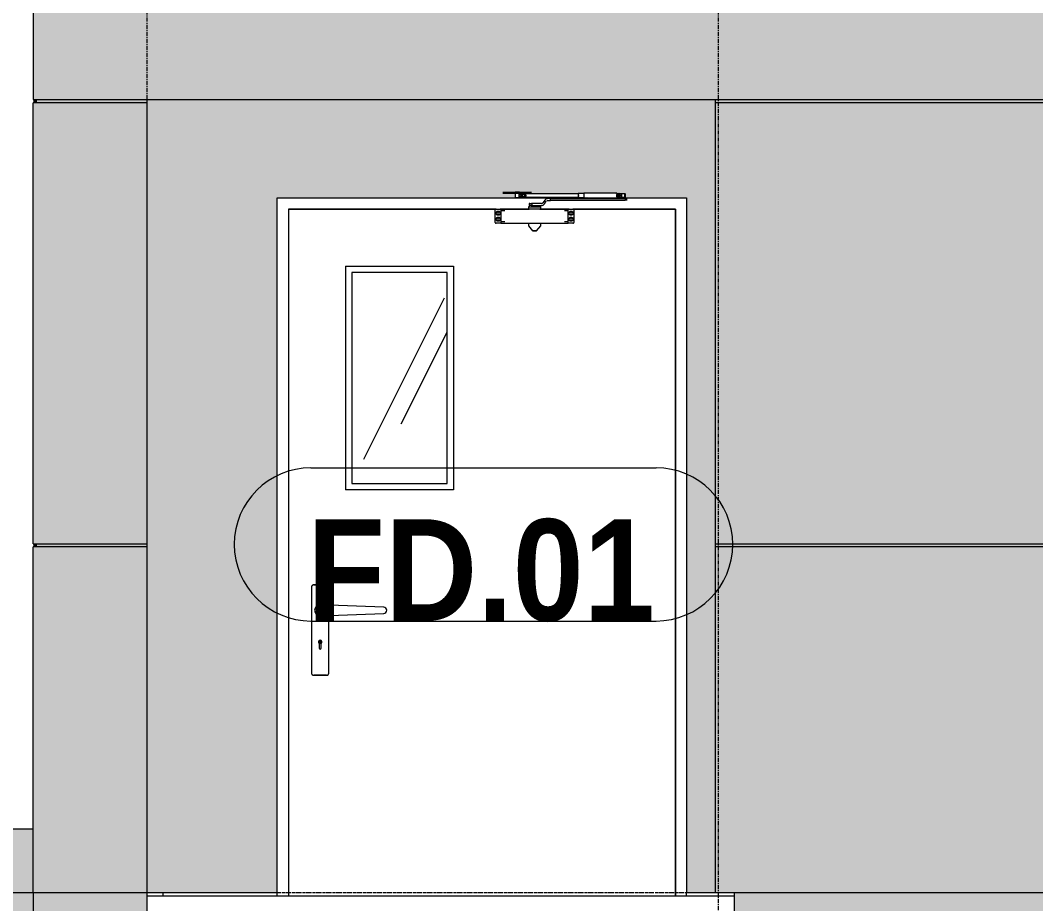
# Model space of a CAD drawing. Header units: millimetres. Extents: x -134153 to 99383, y -5233 to 35400.
# Drawn here: x 77559 to 80759, y 2165 to 4950 of the extents above; entities that cross this region are included whole.
import ezdxf

# ---------------------------------------------------------------- set-up
doc = ezdxf.new("R2010")
doc.units = ezdxf.units.MM
for name, pattern in [('Centre', [31.75, 6.35, -4.7625, 15.875, -4.7625]), ('Dash 1_8_', [6.35, 3.175, -3.175]), ('Grid Line', [22.225, 12.7, -3.175, 3.175, -3.175])]:
    doc.linetypes.add(name, pattern=pattern)
for name, color, linetype, lineweight in [('0-2', 250, 'Continuous', 5), ('A-AREA', 32, 'Dash 1_8_', 9), ('A-DOOR', 31, 'Continuous', 9), ('A-DOOR-FRAM', 31, 'Continuous', 9), ('A-DOOR-IDEN', 31, 'Continuous', 9), ('A-FLOR', 192, 'Continuous', 9), ('A-FLOR-LEVL-2', 51, 'Centre', 9), ('A-WALL', 113, 'Continuous', 9), ('A-WALL-PATT', 111, 'Continuous', 9), ('A-WALL-PATT-2', 111, 'Continuous', 5), ('S-COLS-1', 7, 'Continuous', 9), ('S-GRID-1', 1, 'Grid Line', 9)]:
    doc.layers.add(name, color=color, linetype=linetype, lineweight=lineweight)
doc.styles.add('Arial_B_2', font='arialbd_0.ttf', dxfattribs={"width": 0.9, "height": 320})

# ---------------------------------------------------------------- blocks, each defined once
blk = doc.blocks.new('NCV_TKTC_KET CAU_rvt-2-TKCS_MẶT ĐỨNG HƯỚNG NAM')
at = {"layer": 'S-COLS-1'}
for p, q in [((116502.6, 2190), (116502.6, 2200)), ((118252.6, 2190), (118252.6, 2200))]:
    blk.add_line(p, q, dxfattribs=at)
blk = doc.blocks.new('FD_01 - FD_01-1200x2200mm-V360-TKCS_MẶT ĐỨNG HƯỚNG NAM')
at = {"layer": 'A-DOOR'}
h = blk.add_hatch(dxfattribs=at)
h.set_pattern_fill('FP_30', color=256, style=0, pattern_type=2)
h.set_pattern_definition([(63.435, (84482.24, 111.3), (-0.002, 1625.6), [567.96, -3066.99]), (63.435, (82856.64, 111.3), (-0.002, 1625.6), [567.96, -3066.99]), (63.435, (85260.4, 425.35), (-0.002, 1625.6), [567.96, -3066.99]), (63.435, (83634.8, 425.35), (-0.002, 1625.6), [567.96, -3066.99]), (63.435, (85142.64, 314.5), (-0.002, 1625.6), [567.96, -3066.99]), (63.435, (83517.04, 314.5), (-0.002, 1625.6), [567.96, -3066.99]), (63.435, (85022.6, 949.4), (-0.002, 1625.6), [276.055, -3358.896]), (63.435, (83397, 949.4), (-0.002, 1625.6), [276.055, -3358.896]), (63.435, (84944.06, 851.15), (-0.002, 1625.6), [567.96, -3066.99]), (63.435, (83318.46, 851.15), (-0.002, 1625.6), [567.96, -3066.99]), (63.435, (84957.9, 921.7), (-0.002, 1625.6), [567.96, -3066.99]), (63.435, (83332.3, 921.7), (-0.002, 1625.6), [567.96, -3066.99]), (63.435, (84302.1, 612.2), (-0.002, 1625.6), [567.96, -3066.99]), (63.435, (82676.5, 612.2), (-0.002, 1625.6), [567.96, -3066.99]), (63.435, (84315.9, 695.35), (-0.002, 1625.6), [567.96, -3066.99]), (63.435, (82690.3, 695.35), (-0.002, 1625.6), [567.96, -3066.99]), (63.435, (84319.65, 755.3), (-0.002, 1625.6), [567.96, -3066.99]), (63.435, (82694.05, 755.3), (-0.002, 1625.6), [567.96, -3066.99])])
h.paths.add_polyline_path([(117097.5, 3490), (117397.5, 3490), (117397.5, 4155), (117097.5, 4155), (117097.5, 3752.7)])
for p, q in [((117573.7, 4408.5), (117574.1, 4408.5)), ((117573.7, 4405.5), (117574.1, 4405.5)), ((117574.1, 4408.5), (117593.3, 4408.5)), ((117574.1, 4405.5), (117593.3, 4405.5)), ((117593.3, 4408.5), (117593.7, 4408.5)), ((117593.3, 4405.5), (117593.7, 4405.5)), ((117593.7, 4408.5), (117598.9, 4408.5)), ((117593.7, 4405.5), (117598.9, 4405.5)), ((117598.9, 4408.5), (117600.1, 4408.5)), ((117598.9, 4405.5), (117600.1, 4405.5)), ((117600.1, 4408.5), (117616.6, 4408.5)), ((117600.1, 4405.5), (117616.6, 4405.5)), ((117605.7, 4404.5), (117603.7, 4404.5)), ((117603.7, 4404.5), (117605.7, 4404.5)), ((117614, 4404.5), (117605.7, 4404.5)), ((117612.2, 4404.5), (117612.2, 4390.5)), ((117612.4, 4390.5), (117612.2, 4390.5)), ((117612.2, 4390.5), (117613.9, 4390.5)), ((117613.5, 4404.5), (117612.4, 4404.5)), ((117612.4, 4404.5), (117623.9, 4404.5)), ((117623.9, 4390.5), (117612.4, 4390.5)), ((117612.7, 4410.3), (117612.7, 4408.5)), ((117613.7, 4405.5), (117613.7, 4404.5)), ((117613.7, 4404.5), (117613.8, 4404.5)), ((117618.7, 4408.5), (117616.2, 4408.5)), ((117616.2, 4408.5), (117618.7, 4408.5)), ((117618.7, 4405.5), (117616.2, 4405.5)), ((117616.2, 4405.5), (117618.7, 4405.5)), ((117618.7, 4405.5), (117616.2, 4405.5)), ((117616.2, 4405.5), (117618.7, 4405.5)), ((117616.6, 4408.5), (117620.8, 4408.5)), ((117616.6, 4408.5), (117620.8, 4408.5)), ((117620.8, 4407.5), (117616.6, 4407.5)), ((117616.6, 4405.5), (117620.8, 4405.5)), ((117616.6, 4405.5), (117620.8, 4405.5)), ((117618.7, 4408.5), (117617.1, 4408.5)), ((117617.1, 4408.5), (117618.7, 4408.5)), ((117618.7, 4410.3), (117618.7, 4410.3)), ((117618.7, 4410.3), (117618.7, 4410.3)), ((117618.7, 4408.5), (117621.2, 4408.5)), ((117621.2, 4408.5), (117618.7, 4408.5)), ((117618.7, 4408.5), (117620.2, 4408.5)), ((117620.2, 4408.5), (117618.7, 4408.5)), ((117618.7, 4405.5), (117621.2, 4405.5)), ((117621.2, 4405.5), (117618.7, 4405.5)), ((117618.7, 4405.5), (117621.2, 4405.5)), ((117621.2, 4405.5), (117618.7, 4405.5)), ((117620.8, 4408.5), (117637.3, 4408.5)), ((117620.8, 4405.5), (117637.3, 4405.5)), ((117623.4, 4397.4), (117623.4, 4390.5)), ((117623.4, 4390.5), (117624.1, 4390.5)), ((117623.7, 4404.5), (117623.7, 4405.5)), ((117623.9, 4404.5), (117629.6, 4404.5)), ((117623.9, 4404.5), (117623.9, 4390.5)), ((117629.6, 4390.5), (117623.9, 4390.5)), ((117810.7, 4402.5), (117624.3, 4402.5)), ((117624.3, 4392.5), (117810.7, 4392.5)), ((117624.7, 4408.5), (117624.7, 4410.3)), ((117625.2, 4390.5), (117625.2, 4404.5)), ((117628.3, 4400.8), (117628.3, 4398.9)), ((117628.3, 4396), (117628.3, 4394.2)), ((117631.7, 4404.5), (117629.6, 4404.5)), ((117629.9, 4401.5), (117634.6, 4401.5)), ((117633.1, 4401.5), (117629.9, 4401.5)), ((117629.9, 4393.5), (117633.1, 4393.5)), ((117634.6, 4393.5), (117629.9, 4393.5)), ((117633.7, 4404.5), (117631.7, 4404.5)), ((117631.7, 4404.5), (117633.7, 4404.5)), ((117634.3, 4401.5), (117633.1, 4401.5)), ((117633.1, 4393.5), (117634.3, 4393.5)), ((117634.6, 4401.5), (117635.8, 4401.5)), ((117635.8, 4393.5), (117634.6, 4393.5)), ((117635.8, 4401.5), (117642.7, 4401.5)), ((117642.7, 4393.5), (117635.8, 4393.5)), ((117637.3, 4408.5), (117638.4, 4408.5)), ((117637.3, 4405.5), (117638.4, 4405.5)), ((117638.4, 4408.5), (117643.6, 4408.5)), ((117638.4, 4405.5), (117643.6, 4405.5)), ((117642.7, 4393.5), (117642.7, 4401.5)), ((117643.7, 4408.5), (117644, 4408.5)), ((117643.7, 4405.5), (117644, 4405.5)), ((117644, 4408.5), (117663.3, 4408.5)), ((117644, 4405.5), (117663.3, 4405.5)), ((117663.3, 4408.5), (117663.7, 4408.5)), ((117663.3, 4405.5), (117663.7, 4405.5)), ((117715.3, 4388), (117715.3, 4388)), ((117723.7, 4388), (117715.3, 4388)), ((117723.7, 4382), (117723.7, 4388)), ((117723.7, 4388), (117959.1, 4388)), ((117828.1, 4403.5), (117810.7, 4403.5)), ((117810.7, 4391.5), (117828.1, 4391.5)), ((117932.7, 4404.5), (117828.1, 4404.5)), ((117828.1, 4390.5), (117932.7, 4390.5)), ((117933.6, 4404), (117940.4, 4404)), ((117933.6, 4404), (117933.6, 4391)), ((117933.6, 4391.4), (117933.6, 4403.6)), ((117933.6, 4403.6), (117933.6, 4391.4)), ((117940.4, 4391), (117933.6, 4391)), ((117939.9, 4404), (117940.4, 4404)), ((117940.4, 4391), (117939.9, 4391)), ((117940.4, 4404), (117947.5, 4404)), ((117947.5, 4391), (117940.4, 4391)), ((117946.2, 4391), (117946.2, 4388)), ((117947.4, 4391.2), (117947.4, 4388)), ((117947.5, 4404), (117958.1, 4404)), ((117947.5, 4404), (117947.5, 4391)), ((117958.1, 4391), (117947.5, 4391)), ((117956, 4388), (117956, 4391)), ((117957.2, 4388), (117957.2, 4404)), ((117959.1, 4388), (117959.1, 4388)), ((117959.1, 4388), (117959.1, 4382)), ((117959.7, 4391), (117959.7, 4404)), ((117963.7, 4382), (117963.7, 4388)), ((117552.3, 4355), (116897.5, 4355)), ((116897.5, 4355), (116897.5, 2190)), ((117552.3, 4355), (117564.6, 4355)), ((117656.4, 4355), (117564.6, 4355)), ((117564.6, 4355), (117566.5, 4355)), ((117566.9, 4355), (117567.3, 4355)), ((117779.3, 4355), (117567.3, 4355)), ((117567.3, 4355), (117567.3, 4354.7)), ((117567.3, 4354.7), (117567.3, 4346.1)), ((117653.8, 4362), (117653.8, 4355)), ((117656.4, 4362), (117653.8, 4362)), ((117653.8, 4362), (117654.4, 4362)), ((117654.4, 4355), (117653.8, 4355)), ((117653.8, 4355), (117656.4, 4355)), ((117654.4, 4362), (117692.8, 4362)), ((117692.8, 4355), (117654.4, 4355)), ((117655.8, 4372), (117655.8, 4366)), ((117658.1, 4372), (117655.8, 4372)), ((117655.8, 4372), (117664.3, 4372)), ((117664.3, 4366), (117655.8, 4366)), ((117655.8, 4366), (117658.1, 4366)), ((117663.3, 4374), (117670.6, 4374)), ((117663.3, 4374), (117663.3, 4372)), ((117663.3, 4366), (117663.3, 4364)), ((117666.9, 4364), (117663.3, 4364)), ((117694.7, 4372), (117664.3, 4372)), ((117664.3, 4372), (117664.3, 4366)), ((117664.3, 4366), (117694.7, 4366)), ((117664.3, 4364), (117664.3, 4362)), ((117664.6, 4364), (117664.3, 4364)), ((117664.3, 4364), (117664.6, 4364)), ((117665.5, 4364), (117664.6, 4364)), ((117664.6, 4364), (117665.5, 4364)), ((117675.6, 4364), (117666.9, 4364)), ((117666.9, 4364), (117671, 4364)), ((117670.6, 4364), (117666.9, 4364)), ((117670.6, 4374), (117680.7, 4374)), ((117670.6, 4374), (117670.6, 4372)), ((117670.6, 4366), (117670.6, 4364)), ((117675.6, 4364), (117670.6, 4364)), ((117671, 4364), (117675.6, 4364)), ((117680.7, 4364), (117675.6, 4364)), ((117682, 4364), (117677.8, 4364)), ((117677.8, 4364), (117679.7, 4364)), ((117679.7, 4364), (117682, 4364)), ((117680.7, 4374), (117683.3, 4374)), ((117680.7, 4374), (117680.7, 4372)), ((117680.7, 4366), (117680.7, 4364)), ((117682, 4364), (117680.7, 4364)), ((117682, 4364), (117682.3, 4364)), ((117682.3, 4364), (117682, 4364)), ((117683.3, 4364), (117682, 4364)), ((117682.3, 4362), (117682.3, 4364)), ((117683.3, 4372), (117683.3, 4374)), ((117683.3, 4364), (117683.3, 4366)), ((117692.2, 4362), (117690.2, 4362)), ((117782, 4355), (117690.2, 4355)), ((117690.2, 4355), (117692.2, 4355)), ((117692.8, 4362), (117692.2, 4362)), ((117692.2, 4355), (117692.8, 4355)), ((117692.8, 4355), (117692.8, 4362)), ((117705.4, 4382.9), (117699.6, 4374.6)), ((117704.5, 4371.1), (117710.3, 4379.4)), ((117715.3, 4382), (117723.7, 4382)), ((117959.1, 4382), (117723.7, 4382)), ((117779.3, 4355), (117779.7, 4355)), ((117779.3, 4354.7), (117779.3, 4355)), ((117779.3, 4346.1), (117779.3, 4354.7)), ((117780.1, 4355), (117782, 4355)), ((117782, 4355), (117794.3, 4355)), ((118117.5, 4355), (117794.3, 4355)), ((117959.1, 4382), (117959.1, 4382)), ((118117.5, 2190), (118117.5, 4355)), ((117549.3, 4313), (117549.3, 4352)), ((117579.3, 4349), (117567.3, 4349)), ((117567.3, 4346.1), (117567.3, 4344.3)), ((117567.3, 4344.3), (117567.3, 4320.7)), ((117567.3, 4320.7), (117567.3, 4318.9)), ((117779.3, 4349), (117767.3, 4349)), ((117779.3, 4344.3), (117779.3, 4346.1)), ((117779.3, 4320.7), (117779.3, 4344.3)), ((117779.3, 4318.9), (117779.3, 4320.7)), ((117797.3, 4352), (117797.3, 4313)), ((117564.6, 4310), (117552.3, 4310)), ((117566.5, 4310), (117564.6, 4310)), ((117567.3, 4310), (117566.9, 4310)), ((117567.3, 4318.9), (117567.3, 4310.3)), ((117567.3, 4316), (117579.3, 4316)), ((117567.3, 4310.3), (117567.3, 4310)), ((117567.3, 4310), (117779.3, 4310)), ((117653.8, 4310), (117653.8, 4302.4)), ((117654.1, 4301.7), (117667, 4286.3)), ((117654.5, 4310), (117673.3, 4310)), ((117673.3, 4310), (117692.1, 4310)), ((117679.6, 4286.3), (117692.5, 4301.7)), ((117692.8, 4302.4), (117692.8, 4310)), ((117767.3, 4316), (117779.3, 4316)), ((117779.3, 4310.3), (117779.3, 4318.9)), ((117779.3, 4310), (117779.3, 4310.3)), ((117779.7, 4310), (117779.3, 4310)), ((117782, 4310), (117780.1, 4310)), ((117794.3, 4310), (117782, 4310)), ((117673.3, 4286), (117673.3, 4286)), ((117673.3, 4286), (117673.3, 4286)), ((117077.5, 4175), (117417.5, 4175)), ((117077.5, 4175), (117077.5, 3470)), ((117417.5, 4175), (117417.5, 3470)), ((117097.5, 4155), (117097.5, 3490)), ((117397.5, 4155), (117097.5, 4155)), ((117397.5, 3490), (117397.5, 4155)), ((117097.5, 3490), (117397.5, 3490)), ((117417.5, 3470), (117077.5, 3470)), ((117017.5, 3170), (116977.5, 3170)), ((116977.5, 3170), (117017.5, 3170)), ((116970, 3162.5), (116970, 2892.5)), ((117025, 3106.5), (117025, 3162.5)), ((117197.9, 3100), (116997.5, 3107.5)), ((116997.5, 3072.5), (117197.9, 3080)), ((117025, 2892.5), (117025, 3073.5)), ((116994, 2985.1), (116994, 2971.2)), ((116996.8, 2987), (116996.8, 2993)), ((116998.2, 2993), (116998.2, 2987)), ((117001, 2971.2), (117001, 2985.1)), ((116977.5, 2885), (117017.5, 2885)), ((117017.5, 2885), (116977.5, 2885))]:
    blk.add_line(p, q, dxfattribs=at)
at = {"layer": 'A-DOOR', "flags": 128}
for points in [[(117642.7, 4401.5), (117643.7, 4401), (117644.5, 4400.4), (117645.1, 4399.7), (117645.6, 4399), (117645.9, 4398.3), (117646, 4397.5)], [(117646, 4397.5), (117645.9, 4396.7), (117645.6, 4396), (117645.1, 4395.3), (117644.5, 4394.6), (117643.7, 4394), (117642.7, 4393.5)], [(117643.4, 4397.5), (117643.3, 4398.3), (117643.1, 4399), (117642.8, 4399.7)], [(117642.8, 4395.3), (117643.1, 4396), (117643.3, 4396.7), (117643.4, 4397.5)], [(117552.3, 4355), (117551.6, 4354.9), (117551, 4354.7), (117550.4, 4354.3), (117550, 4353.9), (117549.6, 4353.3), (117549.4, 4352.7), (117549.3, 4352)], [(117797.3, 4352), (117797.2, 4352.7), (117797, 4353.3), (117796.6, 4353.9), (117796.2, 4354.3), (117795.6, 4354.7), (117795, 4354.9), (117794.3, 4355)], [(117549.3, 4313), (117549.4, 4312.3), (117549.6, 4311.7), (117550, 4311.1), (117550.4, 4310.7), (117551, 4310.3), (117551.6, 4310.1), (117552.3, 4310)], [(117654.1, 4301.7), (117654, 4301.7), (117654, 4301.8), (117654, 4301.8), (117654, 4301.8), (117653.9, 4301.9), (117653.9, 4301.9), (117653.9, 4302), (117653.9, 4302), (117653.9, 4302), (117653.9, 4302.1), (117653.8, 4302.1), (117653.8, 4302.2), (117653.8, 4302.2), (117653.8, 4302.3), (117653.8, 4302.3), (117653.8, 4302.3), (117653.8, 4302.4), (117653.8, 4302.4)], [(117692.8, 4302.4), (117692.8, 4302.4), (117692.8, 4302.3), (117692.8, 4302.3), (117692.8, 4302.2), (117692.8, 4302.2), (117692.8, 4302.1), (117692.8, 4302.1), (117692.7, 4302.1), (117692.7, 4302), (117692.7, 4302), (117692.7, 4301.9), (117692.7, 4301.9), (117692.7, 4301.9), (117692.6, 4301.8), (117692.6, 4301.8), (117692.6, 4301.7), (117692.6, 4301.7), (117692.5, 4301.7)], [(117794.3, 4310), (117795, 4310.1), (117795.6, 4310.3), (117796.2, 4310.7), (117796.6, 4311.1), (117797, 4311.7), (117797.2, 4312.3), (117797.3, 4313)], [(117667.7, 4286), (117667.7, 4286), (117667.7, 4286), (117667.6, 4286), (117667.6, 4286), (117667.5, 4286), (117667.5, 4286), (117667.5, 4286), (117667.4, 4286), (117667.4, 4286.1), (117667.4, 4286.1), (117667.3, 4286.1), (117667.3, 4286.1), (117667.3, 4286.1), (117667.2, 4286.1), (117667.2, 4286.2), (117667.2, 4286.2), (117667.2, 4286.2), (117667.1, 4286.2), (117667.1, 4286.3), (117667.1, 4286.3), (117667, 4286.3), (117667, 4286.3)], [(117673.3, 4286), (117673.1, 4286), (117672.9, 4286), (117672.6, 4286), (117672.4, 4286), (117672.2, 4286), (117672, 4286), (117671.8, 4286), (117671.5, 4286), (117671.3, 4286), (117671.1, 4286), (117670.9, 4286), (117670.7, 4286), (117670.5, 4286), (117670.3, 4286), (117670.2, 4286), (117670, 4286), (117669.8, 4286), (117669.6, 4286), (117669.5, 4286), (117669.3, 4286), (117669.2, 4286), (117669, 4286), (117668.9, 4286), (117668.7, 4286), (117668.6, 4286), (117668.5, 4286), (117668.4, 4286), (117668.3, 4286), (117668.2, 4286), (117668.1, 4286), (117668, 4286), (117668, 4286), (117667.9, 4286), (117667.9, 4286), (117667.8, 4286), (117667.8, 4286), (117667.8, 4286), (117667.7, 4286), (117667.7, 4286)], [(117667.7, 4286), (117667.7, 4286), (117667.7, 4286), (117667.8, 4286), (117667.8, 4286), (117667.8, 4286), (117667.9, 4286), (117667.9, 4286), (117668, 4286), (117668.1, 4286), (117668.2, 4286), (117668.3, 4286), (117668.4, 4286), (117668.5, 4286), (117668.6, 4286), (117668.7, 4286), (117668.8, 4286), (117669, 4286), (117669.1, 4286), (117669.3, 4286), (117669.4, 4286), (117669.6, 4286), (117669.8, 4286), (117669.9, 4286), (117670.1, 4286), (117670.3, 4286), (117670.5, 4286), (117670.7, 4286), (117670.9, 4286), (117671.1, 4286), (117671.3, 4286), (117671.5, 4286), (117671.7, 4286), (117671.9, 4286), (117672.1, 4286), (117672.4, 4286), (117672.6, 4286), (117672.8, 4286), (117673, 4286), (117673.2, 4286), (117673.3, 4286)], [(117673.3, 4286), (117673.5, 4286), (117673.7, 4286), (117674, 4286), (117674.2, 4286), (117674.4, 4286), (117674.6, 4286), (117674.8, 4286), (117675.1, 4286), (117675.3, 4286), (117675.5, 4286), (117675.7, 4286), (117675.9, 4286), (117676.1, 4286), (117676.3, 4286), (117676.5, 4286), (117676.6, 4286), (117676.8, 4286), (117677, 4286), (117677.1, 4286), (117677.3, 4286), (117677.5, 4286), (117677.6, 4286), (117677.7, 4286), (117677.9, 4286), (117678, 4286), (117678.1, 4286), (117678.2, 4286), (117678.3, 4286), (117678.4, 4286), (117678.5, 4286), (117678.6, 4286), (117678.6, 4286), (117678.7, 4286), (117678.8, 4286), (117678.8, 4286), (117678.8, 4286), (117678.9, 4286), (117678.9, 4286), (117678.9, 4286)], [(117678.9, 4286), (117678.9, 4286), (117678.9, 4286), (117678.8, 4286), (117678.8, 4286), (117678.8, 4286), (117678.7, 4286), (117678.7, 4286), (117678.6, 4286), (117678.5, 4286), (117678.4, 4286), (117678.3, 4286), (117678.2, 4286), (117678.1, 4286), (117678, 4286), (117677.9, 4286), (117677.8, 4286), (117677.6, 4286), (117677.5, 4286), (117677.3, 4286), (117677.2, 4286), (117677, 4286), (117676.9, 4286), (117676.7, 4286), (117676.5, 4286), (117676.3, 4286), (117676.1, 4286), (117675.9, 4286), (117675.7, 4286), (117675.5, 4286), (117675.3, 4286), (117675.1, 4286), (117674.9, 4286), (117674.7, 4286), (117674.5, 4286), (117674.3, 4286), (117674, 4286), (117673.8, 4286), (117673.6, 4286), (117673.4, 4286), (117673.3, 4286)], [(117679.6, 4286.3), (117679.6, 4286.3), (117679.5, 4286.3), (117679.5, 4286.2), (117679.5, 4286.2), (117679.4, 4286.2), (117679.4, 4286.2), (117679.4, 4286.2), (117679.4, 4286.1), (117679.3, 4286.1), (117679.3, 4286.1), (117679.3, 4286.1), (117679.2, 4286.1), (117679.2, 4286.1), (117679.2, 4286), (117679.1, 4286), (117679.1, 4286), (117679.1, 4286), (117679, 4286), (117679, 4286), (117678.9, 4286), (117678.9, 4286), (117678.9, 4286)], [(116977.5, 3170), (116977.2, 3170), (116976.9, 3170), (116976.6, 3169.9), (116976.3, 3169.9), (116976, 3169.9), (116975.7, 3169.8), (116975.4, 3169.7), (116975.1, 3169.6), (116974.9, 3169.5), (116974.6, 3169.4), (116974.3, 3169.3), (116974, 3169.2), (116973.8, 3169), (116973.5, 3168.9), (116973.3, 3168.7), (116973, 3168.5), (116972.8, 3168.3), (116972.5, 3168.1), (116972.3, 3167.9), (116972.1, 3167.7), (116971.9, 3167.5), (116971.7, 3167.3), (116971.5, 3167), (116971.3, 3166.8), (116971.2, 3166.6), (116971, 3166.3), (116970.9, 3166), (116970.7, 3165.8), (116970.6, 3165.5), (116970.5, 3165.2), (116970.4, 3164.9), (116970.3, 3164.7), (116970.2, 3164.4), (116970.2, 3164.1), (116970.1, 3163.8), (116970.1, 3163.5), (116970, 3163.2), (116970, 3162.9), (116970, 3162.6), (116970, 3162.5)], [(117025, 3162.5), (117025, 3162.8), (117025, 3163.1), (117024.9, 3163.4), (117024.9, 3163.7), (117024.8, 3164), (117024.8, 3164.3), (117024.7, 3164.6), (117024.6, 3164.9), (117024.5, 3165.1), (117024.4, 3165.4), (117024.3, 3165.7), (117024.1, 3166), (117024, 3166.2), (117023.8, 3166.5), (117023.7, 3166.7), (117023.5, 3167), (117023.3, 3167.2), (117023.1, 3167.4), (117022.9, 3167.7), (117022.7, 3167.9), (117022.5, 3168.1), (117022.3, 3168.3), (117022, 3168.5), (117021.8, 3168.6), (117021.5, 3168.8), (117021.3, 3169), (117021, 3169.1), (117020.8, 3169.3), (117020.5, 3169.4), (117020.2, 3169.5), (117019.9, 3169.6), (117019.6, 3169.7), (117019.4, 3169.8), (117019.1, 3169.8), (117018.8, 3169.9), (117018.5, 3169.9), (117018.2, 3170), (117017.9, 3170), (117017.6, 3170), (117017.5, 3170)], [(116970, 2892.5), (116970, 2892.2), (116970, 2891.9), (116970, 2891.6), (116970.1, 2891.3), (116970.1, 2891), (116970.2, 2890.7), (116970.3, 2890.4), (116970.4, 2890.1), (116970.5, 2889.9), (116970.6, 2889.6), (116970.7, 2889.3), (116970.8, 2889), (116971, 2888.8), (116971.1, 2888.5), (116971.3, 2888.3), (116971.5, 2888), (116971.7, 2887.8), (116971.9, 2887.6), (116972.1, 2887.3), (116972.3, 2887.1), (116972.5, 2886.9), (116972.7, 2886.7), (116972.9, 2886.5), (116973.2, 2886.4), (116973.4, 2886.2), (116973.7, 2886), (116974, 2885.9), (116974.2, 2885.7), (116974.5, 2885.6), (116974.8, 2885.5), (116975.1, 2885.4), (116975.3, 2885.3), (116975.6, 2885.2), (116975.9, 2885.2), (116976.2, 2885.1), (116976.5, 2885.1), (116976.8, 2885), (116977.1, 2885), (116977.4, 2885), (116977.5, 2885)], [(117017.5, 2885), (117017.8, 2885), (117018.1, 2885), (117018.4, 2885.1), (117018.7, 2885.1), (117019, 2885.1), (117019.3, 2885.2), (117019.6, 2885.3), (117019.8, 2885.4), (117020.1, 2885.5), (117020.4, 2885.6), (117020.7, 2885.7), (117020.9, 2885.8), (117021.2, 2886), (117021.5, 2886.1), (117021.7, 2886.3), (117022, 2886.5), (117022.2, 2886.7), (117022.4, 2886.9), (117022.7, 2887.1), (117022.9, 2887.3), (117023.1, 2887.5), (117023.3, 2887.7), (117023.5, 2888), (117023.6, 2888.2), (117023.8, 2888.5), (117024, 2888.7), (117024.1, 2889), (117024.2, 2889.2), (117024.4, 2889.5), (117024.5, 2889.8), (117024.6, 2890.1), (117024.7, 2890.4), (117024.8, 2890.7), (117024.8, 2890.9), (117024.9, 2891.2), (117024.9, 2891.5), (117025, 2891.8), (117025, 2892.1), (117025, 2892.4), (117025, 2892.5)]]:
    blk.add_lwpolyline(points, dxfattribs=at)
at = {"layer": 'A-DOOR'}
for centre, radius, start, end in [((117558.3, 4342), 3.5, 0, 180), ((117558.3, 4342), 3.5, 180, 0), ((117558.3, 4323), 3.5, 0, 180), ((117558.3, 4323), 3.5, 180, 0), ((117788.3, 4342), 3.5, 0, 180), ((117788.3, 4342), 3.5, 180, 0), ((117788.3, 4323), 3.5, 0, 180), ((117788.3, 4323), 3.5, 180, 0), ((116977.5, 3162.5), 7.5, 90, 120), ((117017.5, 3162.5), 7.5, 60, 90), ((116977.5, 3162.5), 7.5, 150, 180), ((117017.5, 3162.5), 7.5, 0, 30), ((116997.5, 3090), 17.5, 90, 180), ((116997.5, 3090), 17.5, 180, 270), ((117197.5, 3090), 10, 0, 87.8544), ((117197.5, 3090), 10, 272.1456, 0), ((116997.5, 2990), 6, 305.6853, 234.3147), ((116997.5, 2993), 0.7, 0, 180), ((116997.5, 2993), 0.7, 0, 180), ((116997.5, 2987), 0.7, 180, 0), ((116997.5, 2987), 0.7, 180, 0), ((116997.5, 2971.2), 3.5, 180, 0), ((116977.5, 2892.5), 7.5, 180, 210), ((116977.5, 2892.5), 7.5, 240, 270), ((117017.5, 2892.5), 7.52, 270, 300), ((117017.5, 2892.5), 7.52, 330, 0)]:
    blk.add_arc(centre, radius, start, end, dxfattribs=at)
for centre, major_axis, ratio, start_param, end_param in [((117624.3, 4397.5), (0, 5), 0.259156, 2.356194, 2.879793), ((117629.2, 4397.5), (0, 2.5), 0.965835, 0.261799, 0.523599), ((117629.2, 4397.5), (0, 2.5), 0.965835, 2.617994, 2.879793), ((117629.7, 4397.5), (0, 2.5), 0.965835, 0.261799, 0.523599), ((117629.7, 4397.5), (0, 2.5), 0.965835, 0.261799, 0.523599), ((117629.7, 4397.5), (0, 2.5), 0.965835, 2.617994, 2.879793), ((117629.7, 4397.5), (0, 2.5), 0.965835, 2.617994, 2.879793), ((117627.5, 4397.5), (0, 5), 0.259156, 4.942493, 5.172597), ((117627.5, 4397.5), (0, 5), 0.259156, 4.252181, 4.482285), ((117631.3, 4397.5), (0, 2.5), 0.965835, 0.785398, 1.047198), ((117631.3, 4397.5), (0, 2.5), 0.965835, 0.785398, 1.047198), ((117631.3, 4397.5), (0, 2.5), 0.965835, 2.094395, 2.356194), ((117631.3, 4397.5), (0, 2.5), 0.965835, 2.094395, 2.356194), ((117631.8, 4397.5), (0, 2.5), 0.965835, 4.712389, 7.853982), ((117631.8, 4397.5), (0, 2.5), 0.965835, 1.570796, 4.712389), ((117629.6, 4397.5), (0, 7), 0.965835, 4.712389, 6.283185), ((117629.6, 4397.5), (0, 7), 0.965835, 3.141593, 4.712389), ((117631.3, 4397.5), (0, 2.5), 0.965835, 4.712389, 6.806784), ((117631.3, 4397.5), (0, 2.5), 0.965835, 4.712389, 6.806784), ((117631.3, 4397.5), (0, 2.5), 0.965835, 2.617994, 4.712389), ((117631.3, 4397.5), (0, 2.5), 0.965835, 2.617994, 4.712389), ((117629.7, 4397.5), (0, 2.5), 0.965835, 4.712389, 6.021386), ((117629.7, 4397.5), (0, 2.5), 0.965835, 4.712389, 6.021386), ((117629.7, 4397.5), (0, 2.5), 0.965835, 3.403392, 4.712389), ((117629.7, 4397.5), (0, 2.5), 0.965835, 3.403392, 4.712389), ((117627, 4397.5), (0, 7), 0.965835, 4.712389, 5.759587), ((117629.2, 4397.5), (0, 2.5), 0.965835, 4.712389, 5.759587), ((117627, 4397.5), (0, 7), 0.965835, 3.665191, 4.712389), ((117629.2, 4397.5), (0, 2.5), 0.965835, 3.665191, 4.712389), ((117629.1, 4397.5), (0, 7), 0.965835, 4.712389, 6.021386), ((117629.1, 4397.5), (0, 7), 0.965835, 3.403392, 4.712389), ((117627.5, 4397.5), (0, 7), 0.965835, 4.974188, 5.759587), ((117627.5, 4397.5), (0, 7), 0.965835, 3.665191, 4.45059), ((117715.3, 4376), (0, 12), 1, 0, 0.959931), ((117810.7, 4397.5), (0, 6), 0.259156, 4.712389, 6.806784), ((117810.7, 4397.5), (0, 6), 0.259156, 2.617994, 4.712389), ((117810.7, 4397.5), (0, 5), 0.259156, 4.712389, 6.283185), ((117810.7, 4397.5), (0, 5), 0.259156, 3.141593, 4.712389), ((117828.1, 4397.5), (0, 7), 0.259156, 4.712389, 7.068583), ((117828.1, 4397.5), (0, 7), 0.259156, 2.356194, 4.712389), ((117828.1, 4397.5), (0, 6), 0.259156, 4.712389, 6.806784), ((117828.1, 4397.5), (0, 6), 0.259156, 2.617994, 4.712389), ((117932.7, 4397.5), (0, 7), 0.259156, 5.776005, 6.283185), ((117932.7, 4397.5), (0, 7), 0.259156, 3.141593, 3.648773), ((117941.8, 4397.5), (0, 6.79), 0.965835, 0.291061, 1.570796), ((117941.8, 4397.5), (0, 6.79), 0.965835, 1.570796, 2.850532), ((117942.3, 4397.5), (0, 6.79), 0.965835, 0.291061, 1.570796), ((117942.3, 4397.5), (0, 6.79), 0.965835, 1.570796, 2.850532), ((117938.8, 4397.5), (0, 2.5), 0.965835, 6.021386, 6.806784), ((117938.8, 4397.5), (0, 2.5), 0.965835, 2.617994, 3.403392), ((117939.3, 4397.5), (0, 2.5), 0.965835, 4.712389, 7.068583), ((117939.3, 4397.5), (0, 2.5), 0.965835, 4.712389, 7.068583), ((117939.3, 4397.5), (0, 2.5), 0.965835, 2.356194, 4.712389), ((117939.3, 4397.5), (0, 2.5), 0.965835, 2.356194, 4.712389), ((117941.1, 4397.5), (0, 2.5), 0.965835, 6.021386, 7.853982), ((117941.1, 4397.5), (0, 2.5), 0.965835, 1.570796, 3.403392), ((117941.1, 4397.5), (0, 2.5), 0.965835, 6.021386, 7.853982), ((117941.1, 4397.5), (0, 2.5), 0.965835, 1.570796, 3.403392), ((117941.6, 4397.5), (0, 2.5), 0.965835, 4.712389, 7.853982), ((117941.6, 4397.5), (0, 2.5), 0.965835, 1.570796, 4.712389), ((117938.8, 4397.5), (0, 2.5), 0.965835, 4.712389, 5.759587), ((117938.8, 4397.5), (0, 2.5), 0.965835, 3.665191, 4.712389), ((117941.1, 4397.5), (0, 2.5), 0.965835, 4.712389, 5.759587), ((117941.1, 4397.5), (0, 2.5), 0.965835, 4.712389, 5.759587), ((117941.1, 4397.5), (0, 2.5), 0.965835, 3.665191, 4.712389), ((117941.1, 4397.5), (0, 2.5), 0.965835, 3.665191, 4.712389), ((117694.7, 4378), (0, 6), 1, 3.141593, 4.101524), ((117694.7, 4378), (0, 12), 1, 3.141593, 4.101524), ((117715.3, 4376), (0, 6), 1, 0, 0.959931)]:
    blk.add_ellipse(centre, major_axis=major_axis, ratio=ratio, start_param=start_param, end_param=end_param, dxfattribs=at)
for points, knots in [([(117932.5, 4397.5), (117932.5, 4397.8), (117932.5, 4398.2), (117932.5, 4398.7), (117932.6, 4399), (117932.6, 4399.4), (117932.7, 4399.8), (117932.8, 4400), (117932.8, 4400.3), (117932.9, 4400.4), (117932.9, 4400.6), (117933, 4400.8), (117933, 4401.1), (117933.1, 4401.3), (117933.2, 4401.5), (117933.2, 4401.7), (117933.2, 4401.8), (117933.3, 4402), (117933.4, 4402.3), (117933.4, 4402.5), (117933.5, 4402.8), (117933.5, 4403.2), (117933.6, 4403.5), (117933.6, 4403.6)], [0, 0, 0, 0, 0.1, 0.15, 0.2, 0.25, 0.3, 0.35, 0.375, 0.4, 0.425, 0.45, 0.5, 0.55, 0.575, 0.6, 0.625, 0.65, 0.7, 0.75, 0.8, 0.9, 1, 1, 1, 1]), ([(117933.6, 4391.4), (117933.6, 4391.5), (117933.5, 4391.8), (117933.5, 4392.2), (117933.4, 4392.5), (117933.4, 4392.7), (117933.3, 4393), (117933.2, 4393.2), (117933.2, 4393.3), (117933.2, 4393.5), (117933.1, 4393.7), (117933, 4393.9), (117933, 4394.2), (117932.9, 4394.4), (117932.9, 4394.6), (117932.8, 4394.7), (117932.8, 4395), (117932.7, 4395.2), (117932.6, 4395.6), (117932.6, 4396), (117932.5, 4396.3), (117932.5, 4396.8), (117932.5, 4397.2), (117932.5, 4397.5)], [0, 0, 0, 0, 0.1, 0.2, 0.25, 0.3, 0.35, 0.375, 0.4, 0.425, 0.45, 0.5, 0.55, 0.575, 0.6, 0.625, 0.65, 0.7, 0.75, 0.8, 0.85, 0.9, 1, 1, 1, 1]), ([(117551.9, 4342), (117551.9, 4343.2), (117552.4, 4345), (117553.9, 4346.9), (117555.4, 4347.9), (117557.1, 4348.5), (117558.9, 4348.7), (117560.7, 4348.4), (117562.3, 4347.6), (117563.6, 4346.4), (117564.3, 4345.4), (117564.6, 4344.9)], [0, 0, 0, 0, 0.2, 0.3, 0.4, 0.5, 0.6, 0.7, 0.8, 0.9, 1, 1, 1, 1]), ([(117564.6, 4339.1), (117564, 4338), (117562.8, 4336.7), (117560.7, 4335.6), (117558.9, 4335.3), (117557.1, 4335.5), (117555.4, 4336.1), (117553.9, 4337.1), (117552.8, 4338.5), (117552.1, 4340.2), (117551.9, 4341.4), (117551.9, 4342)], [0, 0, 0, 0, 0.2, 0.3, 0.4, 0.5, 0.6, 0.7, 0.8, 0.9, 1, 1, 1, 1]), ([(117551.9, 4323), (117551.9, 4324.2), (117552.4, 4326), (117553.9, 4327.9), (117555.4, 4328.9), (117557.1, 4329.5), (117558.9, 4329.7), (117560.7, 4329.4), (117562.3, 4328.6), (117563.6, 4327.4), (117564.3, 4326.4), (117564.6, 4325.9)], [0, 0, 0, 0, 0.2, 0.3, 0.4, 0.5, 0.6, 0.7, 0.8, 0.9, 1, 1, 1, 1]), ([(117564.6, 4320.1), (117564, 4319), (117562.8, 4317.7), (117560.7, 4316.6), (117558.9, 4316.3), (117557.1, 4316.5), (117555.4, 4317.1), (117553.9, 4318.1), (117552.8, 4319.5), (117552.1, 4321.2), (117551.9, 4322.4), (117551.9, 4323)], [0, 0, 0, 0, 0.2, 0.3, 0.4, 0.5, 0.6, 0.7, 0.8, 0.9, 1, 1, 1, 1]), ([(117782, 4344.9), (117782.6, 4346), (117783.8, 4347.3), (117786, 4348.4), (117787.7, 4348.7), (117789.5, 4348.5), (117791.2, 4347.9), (117792.7, 4346.9), (117793.8, 4345.5), (117794.5, 4343.8), (117794.7, 4342.6), (117794.7, 4342)], [0, 0, 0, 0, 0.2, 0.3, 0.4, 0.5, 0.6, 0.7, 0.8, 0.9, 1, 1, 1, 1]), ([(117794.7, 4342), (117794.7, 4340.8), (117794.2, 4339), (117792.7, 4337.1), (117791.2, 4336.1), (117789.5, 4335.5), (117787.7, 4335.3), (117785.9, 4335.6), (117784.3, 4336.4), (117783, 4337.6), (117782.3, 4338.6), (117782, 4339.1)], [0, 0, 0, 0, 0.2, 0.3, 0.4, 0.5, 0.6, 0.7, 0.8, 0.9, 1, 1, 1, 1]), ([(117782, 4325.9), (117782.6, 4327), (117783.8, 4328.3), (117786, 4329.4), (117787.7, 4329.7), (117789.5, 4329.5), (117791.2, 4328.9), (117792.7, 4327.9), (117793.8, 4326.5), (117794.5, 4324.8), (117794.7, 4323.6), (117794.7, 4323)], [0, 0, 0, 0, 0.2, 0.3, 0.4, 0.5, 0.6, 0.7, 0.8, 0.9, 1, 1, 1, 1]), ([(117794.7, 4323), (117794.7, 4321.8), (117794.2, 4320), (117792.7, 4318.1), (117791.2, 4317.1), (117789.5, 4316.5), (117787.7, 4316.3), (117785.9, 4316.6), (117784.3, 4317.4), (117783, 4318.6), (117782.3, 4319.6), (117782, 4320.1)], [0, 0, 0, 0, 0.2, 0.3, 0.4, 0.5, 0.6, 0.7, 0.8, 0.9, 1, 1, 1, 1])]:
    blk.add_open_spline(points, degree=3, knots=knots, dxfattribs=at)
for points in [[(117564.6, 4344.9), (117564.8, 4344.4), (117565.1, 4343.5), (117565.3, 4342.5), (117565.3, 4342)], [(117565.3, 4342), (117565.3, 4341.5), (117565.1, 4340.5), (117564.8, 4339.6), (117564.6, 4339.1)], [(117564.6, 4325.9), (117564.8, 4325.4), (117565.1, 4324.5), (117565.3, 4323.5), (117565.3, 4323)], [(117565.3, 4323), (117565.3, 4322.5), (117565.1, 4321.5), (117564.8, 4320.6), (117564.6, 4320.1)], [(117781.3, 4342), (117781.4, 4342.5), (117781.5, 4343.5), (117781.8, 4344.4), (117782, 4344.9)], [(117782, 4339.1), (117781.8, 4339.6), (117781.5, 4340.5), (117781.4, 4341.5), (117781.3, 4342)], [(117781.3, 4323), (117781.4, 4323.5), (117781.5, 4324.5), (117781.8, 4325.4), (117782, 4325.9)], [(117782, 4320.1), (117781.8, 4320.6), (117781.5, 4321.5), (117781.4, 4322.5), (117781.3, 4323)]]:
    blk.add_open_spline(points, degree=3, dxfattribs=at)
at = {"layer": 'A-DOOR-FRAM'}
for p, q in [((116897.5, 4355), (116897.5, 2190)), ((116897.5, 4355), (117552.3, 4355)), ((117564.6, 4355), (117656.4, 4355)), ((117690.2, 4355), (117782, 4355)), ((117794.3, 4355), (118117.5, 4355)), ((118117.5, 4355), (118117.5, 2190)), ((116862.5, 2190), (116862.5, 2200)), ((118152.5, 2190), (118152.5, 2200))]:
    blk.add_line(p, q, dxfattribs=at)
blk = doc.blocks.new('STN_Door Tag - STN_Door Tag-1788670-TKCS_MẶT ĐỨNG HƯỚNG NAM')
at = {"layer": 'A-DOOR-IDEN'}
for p, q in [((50538.4, 10689.1), (51626.5, 10689.1)), ((50538.4, 10206.1), (51626.5, 10206.1))]:
    blk.add_line(p, q, dxfattribs=at)
for centre, start, end in [((50538.4, 10447.6), 90, 270), ((51626.5, 10447.6), 270, 90)]:
    blk.add_arc(centre, 241.5, start, end, dxfattribs=at)

msp = doc.modelspace()

# ---------------------------------------------------------------- hatches: boundary and pattern name
at = {"layer": 'A-WALL-PATT'}
h = msp.add_hatch(color=256, dxfattribs=at)
h.paths.add_polyline_path([(79439.8, 4391), (79335.6, 4392.6), (79335.7, 4402.1), (79335.9, 4404.5), (79440.8, 4402.8), (79444.3, 4396.7), (79440.1, 4391.4)])
h.paths.add_polyline_path([(78368.8, 2200), (78368.8, 4390), (79440.7, 4391.4), (79449.4, 4395.3), (79449, 4399), (79448, 4400.3), (79446.3, 4400.6), (79439.8, 4404), (79464.5, 4402.8), (79462.7, 4391), (79658.8, 4390), (79658.8, 2200), (79748.9, 2200), (79748.9, 4700), (77958.9, 4700), (77958.9, 2200)])
h.paths.add_polyline_path([(79127.8, 4390.5), (79120, 4390.5), (79120, 4404.5), (79106.4, 4405.5), (79106.4, 4408.5), (79143.6, 4408.5), (79143.6, 4405.5), (79135.9, 4404.5), (79134.4, 4401), (79135.7, 4397.5), (79136.4, 4395.7), (79134.3, 4390.5), (79129.7, 4390.5), (79128, 4390.5)])
h.paths.add_polyline_path([(79335.1, 4392.3), (79318.2, 4394), (79318.1, 4401.7), (79318.5, 4402.7), (79335.4, 4401.7), (79335.4, 4393.3), (79335.2, 4392.7)])
h.paths.add_polyline_path([(79317, 4392.5), (79151.4, 4395.3), (79151.9, 4399), (79152.2, 4401.5), (79317.9, 4401), (79317.6, 4393.2), (79317.3, 4392.7)])
h.paths.add_polyline_path([(79142.1, 4393.5), (79140.7, 4398.8), (79142.1, 4401.5), (79149, 4401), (79149, 4393.5)])
h.paths.add_polyline_path([(79105.2, 4405.5), (79100, 4405.5), (79100, 4408.5), (79105.2, 4408.5)])
h.paths.add_polyline_path([(79127.1, 4405.5), (79127.1, 4407.5), (79122.9, 4407.5), (79122.9, 4405.5)])
h.paths.add_polyline_path([(79080.4, 4405.5), (79080.4, 4408.5), (79099.6, 4408.5), (79099.6, 4405.5)])
h.paths.add_polyline_path([(79169.6, 4405.5), (79150.3, 4405.5), (79151.9, 4408.5), (79169.6, 4408.5)])
h.paths.add_polyline_path([(79149.9, 4405.5), (79144.7, 4405.5), (79144.7, 4408.5), (79149.9, 4408.5)])
at = {"layer": 'A-WALL-PATT-2'}
h = msp.add_hatch(color=256, dxfattribs=at)
h.paths.add_polyline_path([(77608.9, 2200), (77958.9, 2200), (77958.9, 3290), (77608.9, 3290), (77608.9, 3200.6)])
h.paths.add_polyline_path([(80174.4, 2200), (88768.9, 2200), (88768.9, 3290), (79748.9, 3290), (79748.9, 2200)])
h.paths.add_polyline_path([(77608.9, 3300), (77958.9, 3300), (77958.9, 4690), (77608.9, 4690), (77608.9, 4304.9)])
h.paths.add_polyline_path([(86520.7, 3300), (88768.9, 3300), (88768.9, 4690), (79748.9, 4690), (79748.9, 3300), (80174.4, 3300)])
h.paths.add_polyline_path([(86520.7, 4700), (88768.9, 4700), (88768.9, 5550), (88758.9, 5550), (88758.9, 5600), (77608.9, 5600), (77608.9, 4700), (80174.4, 4700)])
h = msp.add_hatch(color=256, dxfattribs=at)
h.paths.add_polyline_path([(77608.9, 2200), (77608.9, 3290), (77598.9, 3290), (77598.9, 2200)])
h.paths.add_polyline_path([(77598.9, 3300), (77608.9, 3300), (77608.9, 4690), (77598.9, 4690), (77598.9, 4304.9)])
h.paths.add_polyline_path([(77608.9, 4700), (77608.9, 5550), (77598.9, 5550), (77598.9, 4700)])
for points in [[(77608.9, 4690), (77608.9, 4700), (77602.9, 4699.5), (77602.9, 4690)], [(77602.9, 3290), (77608.9, 3290), (77608.9, 3300), (77602.9, 3300)], [(77794.5, 3290), (77958.9, 3290), (77958.9, 3300), (77608.9, 3300), (77608.9, 3290)], [(79748.9, 3290), (88764.9, 3290), (88764.9, 3300), (79748.9, 3300)], [(77598.9, 2200), (77598.9, 2399.9), (76558.9, 2399.9), (76558.9, 2200), (77001.2, 2200)]]:
    msp.add_hatch(color=256, dxfattribs=at).paths.add_polyline_path(points)
h = msp.add_hatch(color=256, dxfattribs=at)
h.paths.add_polyline_path([(88764.9, 4690), (88764.9, 4700), (79748.9, 4700), (79748.9, 4690), (86520.7, 4690)])
h.paths.add_polyline_path([(77608.9, 4690), (77958.9, 4690), (77958.9, 4700), (77608.9, 4700)])
h = msp.add_hatch(color=256, dxfattribs=at)
h.paths.add_polyline_path([(72968.9, 400), (77598.9, 400), (77598.9, 500), (72968.9, 500), (72968.9, 401.2)])
h.paths.add_polyline_path([(77584.8, 1300), (77598.9, 1300), (77598.9, 1490), (77558.9, 1490), (77558.9, 1300)])
h.paths.add_polyline_path([(77598.9, 1500), (77598.9, 2200), (72968.9, 2198.6), (72968.9, 1550), (77558.9, 1550), (77558.9, 1500)])
h = msp.add_hatch(color=256, dxfattribs=at)
h.paths.add_polyline_path([(77608.9, 400), (77608.9, 500), (77598.9, 500), (77598.9, 400)])
h.paths.add_polyline_path([(88758.9, 400), (88768.8, 400), (88768.8, 600), (88758.8, 600), (88758.8, 610), (88768.8, 610), (88768.8, 1490), (88358.9, 1490), (88358.9, 750), (84458.9, 750), (84458.9, 1490), (83758.9, 1490), (83758.9, 950), (80308.9, 950), (80308.9, 1490), (79808.9, 1490), (79808.9, 600), (80758.9, 600), (80758.9, 754.2), (81272.7, 728.3), (87769, 400), (88503.9, 400)])
h.paths.add_polyline_path([(77608.9, 600), (77958.9, 600), (77958.9, 1490), (77598.9, 1490), (77598.9, 900), (77608.9, 900), (77608.9, 830)])
h.paths.add_polyline_path([(80308.9, 1500), (80308.9, 1550), (83758.9, 1550), (83758.9, 1500), (84458.9, 1500), (84458.9, 1550), (88358.9, 1550), (88358.9, 1500), (88768.8, 1500), (88768.8, 2200), (79808.9, 2200), (79808.9, 1500), (80174.4, 1500)])
h.paths.add_polyline_path([(77958.9, 1500), (77958.9, 2200), (77598.9, 2200), (77598.9, 1500)])

# ---------------------------------------------------------------- linework, layer by layer
at = {"layer": 'A-AREA'}
msp.add_line((77958.9, 2200), (79748.9, 2200), dxfattribs=at)
at = {"layer": 'A-FLOR'}
msp.add_line((77958.9, 2190), (79808.9, 2190), dxfattribs=at)
at = {"layer": 'A-FLOR-LEVL-2'}
msp.add_line((-12769.4, 2200), (95658.9, 2200), dxfattribs=at)
at = {"layer": 'A-WALL'}
for p, q in [((77598.9, 29350), (77598.9, 4700)), ((77598.9, 4700), (88768.9, 4700)), ((77598.9, 3300), (77598.9, 4690)), ((77958.9, 4690), (77598.9, 4690)), ((77602.9, 4690), (77602.9, 4700)), ((77608.9, 4700), (77608.9, 4690)), ((77958.9, 2200), (77958.9, 4700)), ((79748.9, 4700), (79748.9, 2200)), ((88768.9, 4690), (79748.9, 4690)), ((78368.8, 2200), (78368.8, 4390)), ((78368.8, 4390), (79454.2, 4390)), ((79462.6, 4390), (79658.8, 4390)), ((79658.8, 4390), (79658.8, 2200)), ((77598.9, 3300), (77958.9, 3300)), ((77602.9, 3290), (77602.9, 3300)), ((77608.9, 3300), (77608.9, 3290)), ((79748.9, 3300), (88768.9, 3300)), ((77598.9, 2200), (77598.9, 3290)), ((77958.9, 3290), (77598.9, 3290)), ((88768.9, 3290), (79748.9, 3290)), ((77598.9, 2399.9), (76558.9, 2399.9)), ((45208.9, 2200), (78368.8, 2200)), ((77598.9, 2200), (77598.9, 1500)), ((77958.9, 600), (77958.9, 2200)), ((79658.8, 2200), (88768.9, 2200)), ((79808.9, 2200), (79808.9, 600))]:
    msp.add_line(p, q, dxfattribs=at)
at = {"layer": 'S-GRID-1'}
for p, q in [((77958.9, 856.3), (77958.9, 30285.9)), ((79758.9, 856.3), (79758.9, 30285.9))]:
    msp.add_line(p, q, dxfattribs=at)

# ---------------------------------------------------------------- block references
at = {"layer": '0-2'}
msp.add_blockref('NCV_TKTC_KET CAU_rvt-2-TKCS_MẶT ĐỨNG HƯỚNG NAM', (-38493.7, 0), dxfattribs=at)
at = {"layer": 'A-DOOR'}
msp.add_blockref('FD_01 - FD_01-1200x2200mm-V360-TKCS_MẶT ĐỨNG HƯỚNG NAM', (-38493.7, 0), dxfattribs=at)
at = {"layer": 'A-DOOR-IDEN'}
msp.add_blockref('STN_Door Tag - STN_Door Tag-1788670-TKCS_MẶT ĐỨNG HƯỚNG NAM', (27936.2, -7149.9), dxfattribs=at)

# ---------------------------------------------------------------- texts
at = {"layer": 'A-DOOR-IDEN', "insert": (79010.5, 3214.8), "char_height": 320, "width": 1124.64, "attachment_point": 5, "line_spacing_factor": 0.936439, "style": 'Arial_B_2'}
msp.add_mtext('\\pt7.2,14.4,21.6,28.8,36,43.2,50.4,57.6,64.8,72,79.2,86.4,93.6,100.8,108,115.2,122.4,129.6,136.8,144,151.2,158.4,165.6,172.8,180,187.2,194.4,201.6,208.8,216,223.2,230.4;FD.01', dxfattribs=at)

doc.saveas('drawing.dxf')
